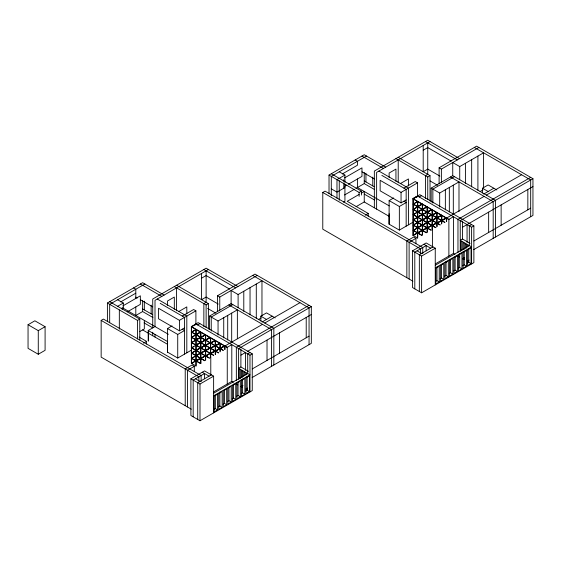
<?xml version="1.0" encoding="UTF-8"?>
<svg xmlns="http://www.w3.org/2000/svg" width="561" height="561" viewBox="0 0 561 561"><rect width="100%" height="100%" fill="white"/><g stroke="black" fill="none" stroke-linecap="round" stroke-linejoin="round"><path stroke-width="0.84" d="M167.459 352.126L167.557 341.558L148.188 330.506L155.004 326.572L155.004 300.331L208.397 269.504M148.363 330.534L148.237 340.969M167.43 352.063L177.725 358.051L191.357 350.183M167.557 352.119L167.501 328.536L172.045 325.913M389.103 213.685L389.068 224.162L399.348 230.101L412.98 222.233M207.395 338.977L209.989 337.589M202.619 346.719L204.569 345.478M429.018 211.02L431.612 209.372L422.524 214.618M424.242 218.762L426.192 217.528M28.05 324.735L34.866 320.801L45.09 326.705L45.09 350.316L38.274 354.25L28.05 348.353L28.05 324.735L38.274 330.639L45.09 326.705M107.403 321.39L107.403 303.024L142.62 282.688L164.093 295.086M329.026 193.433L329.026 175.067L364.243 154.738L385.716 167.136M144.892 283.999L109.676 304.335L109.676 322.701M366.515 156.049L331.299 176.385L331.299 195.733M120.657 301.93L135.804 293.186M342.28 173.98L357.427 165.229L357.427 161.295L355.155 159.983M117.628 306.306L123.308 303.024L123.308 308.662M344.931 182.416L344.931 175.067L336.979 179.66L336.979 198.152M122.929 305.864L140.348 295.808L140.348 304.335L127.473 311.769M344.552 177.914L361.971 167.858L361.971 176.385L348.339 184.253M191.28 409.172L101.155 357.133L101.155 320.408L103.427 319.09L201.126 375.498L201.126 381.62M412.903 281.215L322.778 229.183L322.778 192.451L325.05 191.14L422.749 247.548L422.749 253.67M344.552 186.441L346.824 185.13M344.931 187.535L336.979 192.121L331.299 188.847M430.021 141.554L376.627 172.381L376.627 209.113M152.922 317.498L142.62 311.551L135.804 315.485L135.804 306.874M344.552 194.969L354.398 189.281M355.912 188.405L364.243 183.594L374.552 189.548M201.581 278.165L206.125 275.542L229.603 289.097M423.204 150.215L427.748 147.585L451.226 161.14M107.403 303.024L137.508 320.408L139.78 319.09L139.78 340.162M329.026 175.067L359.131 192.451L361.403 191.14L361.403 195.074M343.514 202.128L344.931 201.308L344.931 184.12M359.061 194.464L347.203 201.308L368.219 213.439L368.219 216.062M361.284 193.18L364.243 191.469L364.243 201.96L389.257 216.406M139.654 331.628L144.324 328.935L144.324 320.408M356.095 206.665L364.243 201.96M178.643 311.614L186.813 306.895L186.813 313.894M400.266 183.657L408.436 178.938L408.436 185.936M182.269 316.074L193.629 309.518L195.901 310.829L195.901 324.819M217.486 311.488L217.486 295.745L254.975 274.098L311.327 306.629L311.327 343.36L252.113 377.546M403.892 188.124L415.252 181.561L417.524 182.872L417.524 196.869M439.109 183.531L439.109 167.788L476.605 146.148L532.95 178.679L532.95 215.41L473.736 249.596M184.541 327.883L179.429 330.836L158.525 318.767L158.525 308.27L179.429 320.338L195.901 310.829M174.317 286.559L206.125 304.925L208.397 303.613L208.397 328.977M217.486 295.745L219.758 297.057L257.247 275.409M406.164 199.926L401.052 202.879L380.148 190.81L380.148 180.319L401.052 192.388L417.524 182.872M395.94 158.609L427.748 176.974L430.021 175.663L430.021 201.02M439.109 167.788L441.381 169.099L478.877 147.459M389.103 224.176L389.124 200.586L393.668 197.963M143.567 343.143L146.596 341.397L146.596 344.019M365.19 215.193L368.219 213.439M231.118 304.49L231.118 290.493L238.109 294.532L261.966 280.759L261.966 315.738M495.461 237.051L495.461 200.319L452.741 175.663L452.741 162.543L459.732 166.575L483.589 152.802L483.589 187.788M167.501 328.536L177.725 334.44L184.541 330.506L182.269 329.195M196.126 366.06L191.364 363.304L191.357 326.572L198.173 322.638L252.254 353.858L252.254 390.589L199.989 420.757L190.901 415.512L190.901 378.78L204.534 370.912L213.622 376.158L213.622 412.889M209.534 329.195L209.534 316.074L231.118 303.613L273.838 328.276L273.838 365.008M389.124 200.586L399.348 206.49L406.164 202.549L403.892 201.238M431.157 202.114L431.157 188.124L452.741 175.663M415.484 197.696L417.756 196.126L413.212 198.748L413.212 235.48L426.844 227.871M197.605 324.931L199.877 323.62M232.822 304.595L211.238 317.063L211.238 331.053M419.228 196.974L421.5 195.663M454.445 176.645L432.861 189.106L432.861 203.096M196.126 329.328L191.582 331.951L223.243 350.225M417.756 201.371L413.212 203.994L444.866 222.275M192.339 331.775L196.133 329.573L196.126 365.225M413.969 203.818L417.756 201.623L417.756 237.275M209.534 316.074L218.054 320.997L237.366 309.847L237.366 338.704M431.157 188.124L439.677 193.04L458.989 181.89L458.989 211.623M195.901 334.44L200.445 332.077M417.524 206.49L422.068 204.127M192.339 337.021L199.919 332.652M413.969 209.071L422.3 204.26M195.901 339.685L200.445 337.329M417.524 211.735L422.068 209.372M424.572 207.928L413.212 214.491L436.079 227.696M195.249 340.59L191.582 342.708L213.699 355.471M196.126 340.085L200.677 337.456M200.901 337.329L205.445 334.707L205.445 360.106M416.872 212.633L413.212 214.751L435.322 227.521M417.756 212.128L422.3 209.505M422.524 209.372L427.068 206.75L427.068 232.156M200.901 337.589L205.298 335.05M422.524 209.639L426.921 207.093M196.659 344.496L200.445 342.315M418.282 216.546L420.554 215.235M192.339 347.518L193.854 346.642M196.126 345.331L200.298 342.659M200.901 342.575L209.989 337.329M413.969 219.561L421.928 214.702M200.901 342.834L204.688 340.653M205.67 340.085L210.214 337.456L205.67 340.345M422.524 214.884L425.554 213.131M427.3 212.128L431.844 209.505L427.3 212.388M195.901 350.183L200.445 347.82M417.524 222.226L422.068 219.87M204.463 345.506L191.582 352.939L204.688 360.506M426.087 217.549L413.212 224.982L426.311 232.549M199.919 348.388L191.582 353.199L204.688 360.765M200.901 347.82L209.989 342.834M413.969 224.807L421.542 220.438M422.524 219.87L431.612 214.884M200.901 348.086L205.445 345.464M205.67 345.331L210.214 342.708L205.67 345.59M422.524 220.129L427.068 217.507M427.3 217.373L431.844 214.751L427.3 217.64M210.445 342.834L214.989 340.478M432.068 214.884L436.612 212.521M210.67 342.967L215.214 340.345L215.214 354.426M432.293 215.017L436.837 212.388L436.837 226.469M210.67 343.234L214.456 341.046M432.293 215.277L436.837 212.654M260.83 320.983L260.83 316.18L266.51 312.898L275.22 317.926M482.453 193.033L482.453 188.223L488.133 184.941L496.843 189.969M195.901 355.429L200.445 353.072M417.524 227.478L422.068 225.115M258.418 319.539L261.258 317.898M480.041 191.582L482.881 189.948M195.368 356.263L191.582 358.451L199.919 363.255M196.126 355.821L200.677 353.199M200.901 353.072L208.475 348.697M416.998 228.306L413.212 230.494L421.542 235.304M417.756 227.871L422.3 225.249M422.524 225.115L431.612 220.129M200.901 353.332L205.298 350.793M205.67 350.576L210.214 347.953M422.524 225.375L426.921 222.836M427.3 222.626L431.844 220.263M205.67 350.842L209.842 348.171M210.445 348.086L214.989 345.723M427.3 222.885L431.465 220.214M432.068 220.129L436.612 217.766M210.67 348.213L219.758 343.234M432.293 220.263L441.381 215.277M210.67 348.479L215.214 345.857M215.445 345.723L219.989 343.101L219.989 351.929M432.293 220.522L436.837 217.899M437.068 217.766L441.612 215.144L441.612 223.979M215.445 345.983L219.989 343.36M437.068 218.033L440.855 215.845M262.064 322.021L272.19 316.18M483.687 194.071L493.813 188.223M191.364 363.304L195.144 361.116M195.901 360.681L200.445 358.051M418.282 232.289L422.068 230.101M417.756 238.102L412.987 235.347L416.767 233.159M196.126 361.074L200.677 358.451M200.901 358.318L209.989 353.332M417.756 233.117L422.3 230.494M422.524 230.361L431.612 225.375M200.901 358.577L205.298 356.039M205.67 355.821L210.214 353.465M422.524 230.627L426.921 228.089M427.3 227.871L431.844 225.508M205.67 356.088L209.337 353.97M210.445 353.332L214.989 350.709M427.3 228.131L430.96 226.013M432.068 225.375L435.098 223.629M210.67 353.465L219.758 348.479M432.293 225.508L441.381 220.522M211.406 353.304L215.214 351.102M215.445 350.969L224.533 345.723M432.293 225.774L436.465 223.103M437.068 223.019L441.612 220.396M442.37 219.954L446.156 217.766M215.445 351.235L219.989 348.605M220.214 348.479L224.758 345.857L224.758 349.44M437.068 223.278L440.855 221.09M441.837 220.522L446.381 217.899L446.381 221.483M220.214 348.739L224.758 346.116M262.478 324.342L224.982 345.983L224.982 349.573M264.75 323.031L299.967 302.695M441.837 220.789L446.381 218.166M484.101 196.385L446.612 218.033L446.612 221.616M486.373 195.074L521.59 174.744M194.309 371.564L194.309 366.319L187.493 370.253L187.493 406.984M191.364 326.572L227.254 347.294L231.798 344.671L231.798 381.403L213.776 391.809M415.932 243.614L415.932 238.362L409.116 242.303L409.116 279.027M435.252 284.932L435.252 248.2L426.164 242.955L412.524 250.823L412.524 287.555L421.613 292.807L473.877 262.632L473.877 225.901L471.605 227.212L417.524 195.992L412.987 198.622L448.884 219.344L453.428 216.721L453.428 253.453L435.406 263.852M309.055 305.317L236.342 347.294L236.342 380.526M530.678 177.367L457.972 219.344L457.972 252.576M311.327 306.629L238.614 348.605L238.614 379.369M532.95 178.679L460.244 220.655L460.244 251.419M240.893 355.169L245.438 352.546L245.438 370.337M247.667 351.256L311.327 314.504M462.516 227.212L532.95 186.547M211.35 374.846L197.717 382.714L197.717 419.446M249.982 352.546L247.71 353.858L247.71 373.535L213.622 393.212M432.98 246.889L419.34 254.764L419.34 291.496M471.605 224.589L469.333 225.901L469.333 245.578L435.252 265.255M190.901 378.78L199.989 384.026L213.622 376.158M195.901 323.949L249.982 355.169L252.254 353.858M412.524 250.823L421.613 256.075L435.252 248.2M248.467 371.347L240.893 366.971L238.614 368.282L249.982 374.846L213.622 395.835M470.09 243.39L462.516 239.021L460.244 240.332L471.605 246.889L435.252 267.877M252.268 368.935L309.055 336.144M473.891 240.978L530.678 208.194M241.461 380.421L244.869 378.451L244.869 394.194L241.461 396.164L241.461 380.204M246.006 377.798L249.414 375.828L249.414 391.571L246.006 393.542L246.006 377.581M463.084 252.464L466.493 250.501L466.493 266.244L463.084 268.207L463.084 252.247M467.629 249.841L471.037 247.878L471.037 263.614L467.629 265.584L467.629 249.624M242.976 385.449L241.461 386.326L242.597 386.978M464.599 257.492L463.084 258.369L464.22 259.028M247.52 388.072L246.006 388.948L247.142 389.6M469.143 260.122L467.629 260.991L468.765 261.65M213.965 409.411L215.326 408.625L217.598 409.937L217.598 394.194L214.19 396.164L214.19 411.9L217.598 409.937M218.51 406.788L219.87 406.003L222.142 407.314L222.142 391.571L218.734 393.542L218.734 409.278L222.142 407.314M223.054 404.165L224.414 403.38L226.686 404.691L226.686 388.948L223.278 390.912L223.278 406.655L226.686 404.691M227.598 401.543L228.958 400.75L231.23 402.062L231.23 386.326L227.822 388.289L227.822 404.032L231.23 402.062M232.142 398.92L233.502 398.128L235.774 399.439L235.774 383.703L232.366 385.666L232.366 401.41L235.774 399.439M236.686 396.29L238.046 395.505L240.318 396.816L240.318 381.073L236.91 383.044L236.91 398.787L240.318 396.816M241.23 393.668L242.597 392.882L244.869 394.194M245.774 391.045L247.142 390.26L247.142 376.487M435.588 281.461L436.956 280.668L439.228 281.98L439.228 266.244L435.82 268.207L435.82 283.95L439.228 281.98M440.133 278.831L441.5 278.046L443.772 279.357L443.772 263.614L440.364 265.584L440.364 281.327L443.772 279.357M444.677 276.208L446.044 275.423L448.316 276.734L448.316 260.991L444.908 262.962L444.908 278.705L448.316 276.734M449.221 273.586L450.588 272.8L452.86 274.112L452.86 258.369L449.452 260.339L449.452 276.082L452.86 274.112M453.765 270.963L455.132 270.178L457.404 271.489L457.404 255.746L453.996 257.716L453.996 273.452L457.404 271.489M458.309 268.34L459.676 267.555L461.948 268.866L461.948 253.123L458.54 255.087L458.54 270.83L461.948 268.866M462.853 265.718L464.22 264.932L466.493 266.244M467.397 263.095L468.765 262.303L468.765 248.53M148.258 330.471L148.377 340.997M474.333 147.459L530.678 179.99L530.678 216.721M459.557 158.609L427.748 140.243L374.355 171.07L374.355 207.801M425.476 141.554L457.285 159.92M482.453 188.223L488.133 191.504M450.469 176.974L493.189 201.637L493.189 238.362M439.866 176.098L427.748 169.099L423.204 171.722L423.204 145.488M398.212 157.297L430.021 175.663M430.021 180.908L437.594 185.284M361.971 156.049L383.443 168.447M378.899 171.07L408.436 188.124L408.436 224.856M473.877 225.901L419.796 194.681L412.98 198.615L412.987 235.347M381.852 175.397L406.164 189.436L406.164 226.167M412.987 198.882L448.884 219.603M361.971 171.792L374.355 178.938M413.212 204.26L444.866 222.535M364.243 180.972L374.166 186.701M440.097 224.765L413.212 209.246L422.3 203.994L422.3 234.645M413.212 209.505L440.097 225.031M468.765 245.907L467.629 245.248L467.629 247.001M339.251 171.792L344.931 175.067M389.257 205.908L357.427 187.535L357.427 178.924M431.388 230.234L413.212 219.737L426.844 212.128M413.212 219.996L430.708 230.101M331.299 173.756L361.403 191.14M364.243 194.092L374.355 199.926M413.212 225.249L426.311 232.808M422.3 235.48L413.212 230.234L426.844 222.626M453.428 253.453L454.943 254.322M457.972 256.075L459.487 256.952M462.516 258.698L464.031 259.575M467.818 261.756L471.037 263.614M415.932 238.362L413.66 237.051L406.844 240.985L406.844 277.716M423.892 244.266L430.708 248.2M322.778 192.451L420.477 248.86L420.477 253.228M417.068 250.823L421.613 253.453M252.702 275.409L309.055 307.94L309.055 344.671M237.934 286.559L206.125 268.193L152.732 299.02L152.732 327.883L144.065 322.877M203.853 269.504L235.662 287.87M260.83 316.18L266.51 319.454M228.846 304.925L271.566 329.588L271.566 366.319M218.243 304.055L206.125 297.057L201.581 299.679L201.581 273.445M176.589 285.247L208.397 303.613M207.64 308.424L215.971 313.234M140.348 283.999L161.82 296.397M157.276 299.02L186.813 316.074L186.813 352.806M133.532 287.94L135.804 289.252L135.804 298.648M160.229 303.354L184.541 317.386L184.541 354.117M191.364 326.832L227.254 347.561M135.804 297.12L137.319 297.996M140.348 299.742L152.732 306.895M191.582 332.21L223.243 350.492M142.62 308.929L152.543 314.658M218.474 352.722L191.582 337.196L200.677 331.951L200.677 363.43L191.582 358.184L205.221 350.576M191.582 337.456L218.474 352.981M247.142 373.864L246.006 373.205L246.006 374.951M117.628 299.742L123.308 303.024M213.699 355.211L191.582 342.441L205.221 334.833M168.377 334.293L122.172 307.617L122.172 309.321M209.765 358.184L191.582 347.694L205.221 340.085M191.582 347.953L209.078 358.051M109.676 301.713L139.78 319.09M142.62 329.917L167.634 344.356M231.798 381.403L233.313 382.279M236.342 384.026L237.857 384.902M240.893 386.648L242.408 387.525M246.195 389.713L249.414 391.571M194.309 366.319L192.037 365.008L185.221 368.942L185.221 405.673M202.262 372.224L209.078 376.158M139.093 337.063L146.596 341.397M101.155 320.408L198.853 376.81L198.853 381.185M195.445 378.78L199.989 381.403M527.838 189.499L527.838 209.835M501.141 204.912L501.141 225.249M488.645 212.128L488.645 232.464M477.909 156.084L477.909 190.193M471.661 159.689L471.661 186.799M471.605 227.212L471.605 263.943M467.061 224.589L467.061 242.38M466.493 248.095L466.493 244.596L465.357 243.937L465.357 248.313M465.413 163.3L465.413 183.412M464.22 249.407L464.22 243.285L463.084 242.625L463.084 249.624M464.22 251.812L464.22 264.932M462.516 221.09L462.516 239.021M461.948 250.718L461.948 241.973L460.812 241.314L460.812 250.935M459.732 166.575L459.732 179.695M459.676 253.558L459.676 267.555M455.132 257.057L455.132 270.178M453.309 185.172L453.309 214.029M450.588 259.68L450.588 272.8M449.333 187.465L449.333 211.953M448.884 219.344L448.884 256.075M446.044 261.433L446.044 275.423M445.357 189.765L445.357 209.877M441.837 215.536L441.837 223.278M441.5 264.925L441.5 278.046M441.381 169.099L441.381 182.22M439.677 193.04L439.677 207.037M437.068 212.787L437.068 226.602M436.956 267.555L436.956 280.668M432.412 228.853L432.412 247.282M432.293 210.031L432.293 229.091M432.068 209.898L432.068 229.793M427.748 142.866L427.748 174.352L425.476 175.663L425.476 198.58M427.748 176.974L427.748 199.709M427.3 207.142L427.3 232.289M426.164 250.823L426.164 245.578L414.796 252.141L414.796 288.866M422.524 204.386L422.524 234.779M421.613 256.075L421.613 292.807M417.524 201.504L417.524 237.969M401.052 192.388L401.052 202.879M399.348 206.49L399.348 230.101M398.212 159.92L398.212 182.844M395.94 181.343L395.94 169.099L389.124 173.033L389.124 177.409M372.763 177.15L372.763 185.894M365.947 173.209L365.947 181.96M364.243 172.395L364.243 183.594M359.131 192.451L359.131 196.385M343.795 179.66L343.795 181.364M343.795 183.075L343.795 188.187M339.251 180.712L339.251 200.284M306.215 317.456L306.215 337.785M279.518 332.869L279.518 353.199M267.022 340.085L267.022 360.414M256.286 284.034L256.286 318.143M250.038 287.646L250.038 314.756M249.982 355.169L249.982 391.901M244.869 375.176L244.869 372.546L243.733 371.894L243.733 376.263M243.79 291.25L243.79 311.369M242.597 377.357L242.597 371.235L241.461 370.583L241.461 377.581M242.597 379.11L242.597 392.882M240.893 349.047L240.893 366.971M240.318 378.668L240.318 369.923L239.182 369.271L239.182 378.892M238.109 294.532L238.109 307.652M238.046 382.385L238.046 395.505M233.502 384.138L233.502 398.128M231.686 313.122L231.686 342.862M228.958 387.637L228.958 400.75M227.71 315.422L227.71 339.91M227.254 347.294L227.254 384.026M224.414 389.383L224.414 403.38M223.734 317.715L223.734 337.827M220.214 343.493L220.214 351.235M219.87 392.006L219.87 406.003M219.758 297.057L219.758 310.17M218.054 320.997L218.054 334.987M215.445 340.737L215.445 354.559M215.326 395.505L215.326 408.625M210.782 356.81L210.782 375.239M210.67 337.981L210.67 357.048M210.445 337.855L210.445 357.75M206.125 270.816L206.125 302.302L203.853 303.613L203.853 326.537M206.125 304.925L206.125 327.666M205.67 335.099L205.67 360.239M205.221 355.821L191.582 363.43L191.582 326.698L196.126 324.342M204.534 378.78L204.534 373.535L193.173 380.092L193.173 416.823M200.901 332.343L200.901 363.563M199.989 384.026L199.989 420.757M195.901 329.454L195.901 365.926M179.429 320.338L179.429 330.836M177.725 334.44L177.725 358.051M176.589 287.87L176.589 310.794M174.317 309.3L174.317 297.057L167.501 300.991L167.501 305.366M155.004 334.44L155.004 337.063M152.732 332.252L152.732 335.751M151.14 305.1L151.14 313.844M144.324 301.166L144.324 309.91M142.62 300.352L142.62 311.551M137.508 320.408L137.508 339.012M119.332 309.91L119.332 329.153M38.274 330.639L38.274 354.25"/></g></svg>
